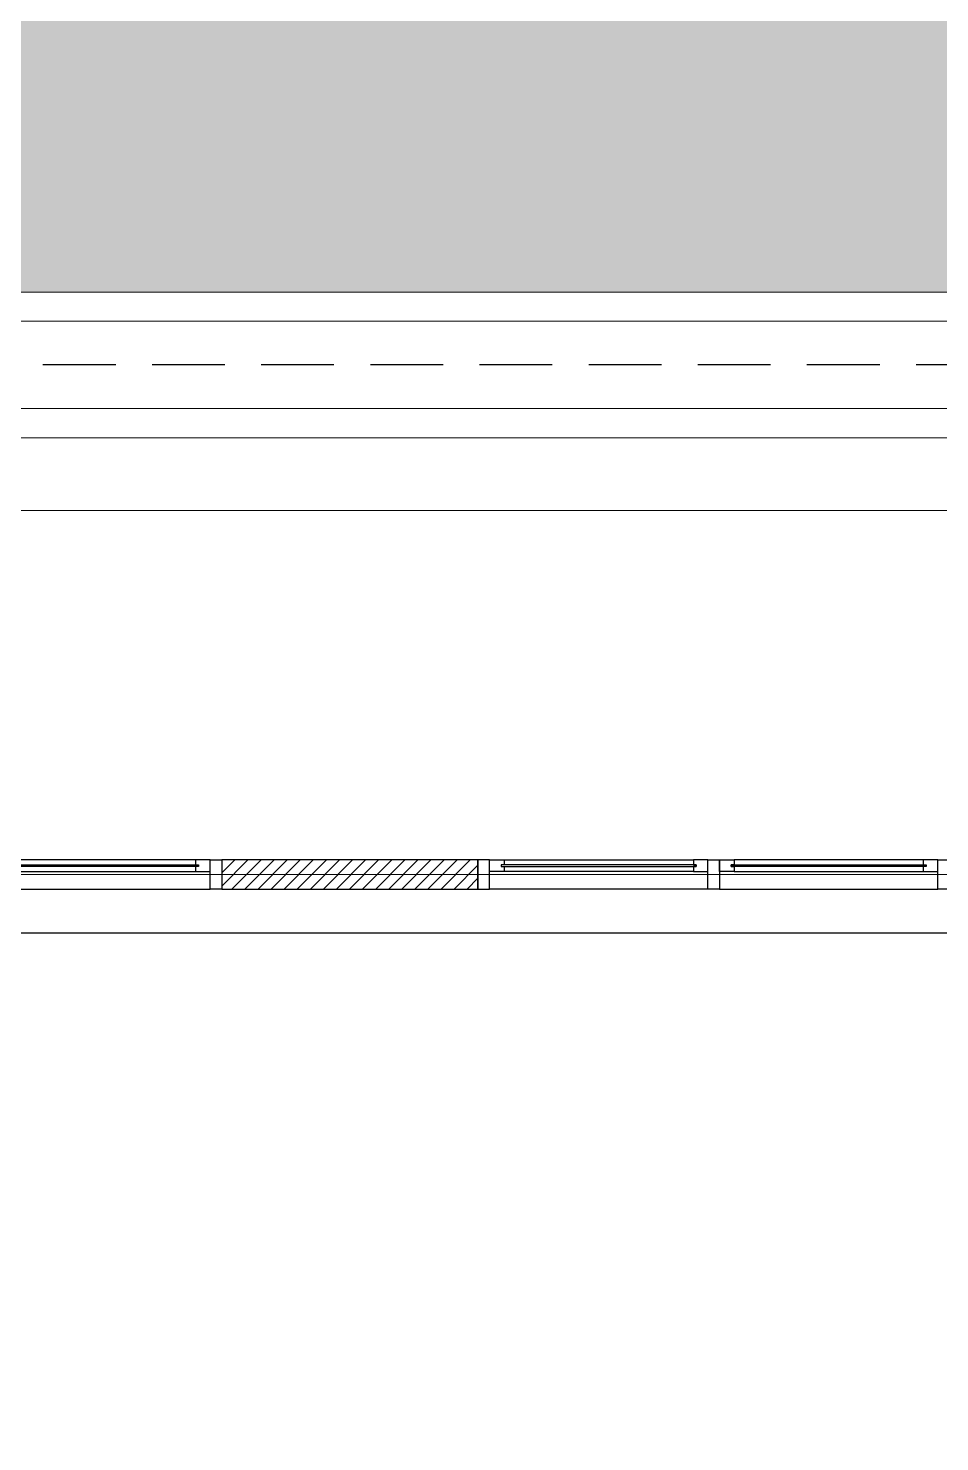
# Model space of a CAD drawing. Header units: inches. Extents: x 0 to 558, y -1 to 295.
# Drawn here: x 191.482 to 194.614, y 187.923 to 192.778 of the extents above; entities that cross this region are included whole.
import ezdxf

# ---------------------------------------------------------------- set-up
doc = ezdxf.new("R2010")
doc.units = ezdxf.units.IN
doc.header["$MEASUREMENT"] = 0
doc.linetypes.add('$0$HIDDEN', pattern=[0.375, 0.25, -0.125])
for name, color, linetype, lineweight in [('ars', 11, 'Continuous', 0), ('ARSIR', 31, 'Continuous', 5), ('ARSIR BETON', 8, 'Continuous', 5), ('DINDING2', 146, 'Continuous', 5), ('KOL', 1, 'Continuous', 30), ('lan', 7, 'Continuous', 15), ('RUMPUT', 93, 'Continuous', 0), ('SANITAIR', 15, 'Continuous', 9)]:
    doc.layers.add(name, color=color, linetype=linetype, lineweight=lineweight)
doc.layers.add('as', color=1, linetype='Continuous', plot=False)
doc.layers.add('Kusen', color=30, linetype='Continuous')
doc.layers.add('POLYLINE TPAK', color=4, linetype='Continuous', lineweight=20, plot=False)
pattern_1 = [(86.66968846814034, (37.07979678488971, 226.1472495293129), (-0.5066041251576352, 0.5692059985833484), [0.1428749999999999, -0.9347549999999997]), (41.66968846814034, (37.07979678488971, 226.1472495293129), (-0.5066044704663831, 0.5692063865624448), [0.142875, -0.6191249999999999]), (131.6696884681403, (37.07979678488971, 226.1472495293129), (-0.5692063865624448, -0.5066044704663831), [0.142875, -0.6191249999999999])]

# ---------------------------------------------------------------- blocks, each defined once
blk = doc.blocks.new('BV 241')
at = {"layer": 'Kusen'}
for p, q in [((-1.114999999999839, 0.1000000000001933), (-0.4650000000002024, 0.1000000000001933)), ((0.3249999999998181, 0.1000000000001933), (-0.3249999999998181, 0.1000000000001933)), ((1.114999999999839, 0.1000000000000227), (0.4650000000002024, 0.1000000000000227)), ((-0.4650000000002024, 0.05999999999994543), (-1.114999999999839, 0.05999999999994543)), ((-0.3249999999998181, 0.05999999999994543), (0.3249999999998181, 0.05999999999994543)), ((0.4650000000002024, 0.0599999999997749), (1.114999999999839, 0.0599999999997749)), ((-0.4150000000000205, 0), (-1.16500000000002, 0)), ((-0.375, 0), (0.375, 0)), ((0.4150000000000205, -1.70530256582424e-13), (1.16500000000002, -1.70530256582424e-13))]:
    blk.add_line(p, q, dxfattribs=at)
for points in [[(-1.205000000000041, 0), (-1.16500000000002, 0), (-1.16500000000002, 0.1000000000000227), (-1.205000000000041, 0.1000000000000227)], [(-0.375, 0), (-0.4150000000000205, 0), (-0.4150000000000205, 0.1000000000000227), (-0.375, 0.1000000000000227)], [(0.4150000000000205, 0), (0.375, 0), (0.375, 0.1000000000000227), (0.4150000000000205, 0.1000000000000227)], [(1.205000000000041, -1.70530256582424e-13), (1.16500000000002, -1.70530256582424e-13), (1.16500000000002, 0.09999999999985221), (1.205000000000041, 0.09999999999985221)]]:
    blk.add_lwpolyline(points, close=True, dxfattribs=at)
for points in [[(-1.114999999999839, 0.07749999999998636), (-1.114999999999839, 0.05999999999994543), (-1.16500000000002, 0.05999999999994543), (-1.16500000000002, 0.1000000000000227), (-1.114999999999839, 0.1000000000000227), (-1.114999999999839, 0.08249999999998181), (-1.125000000000057, 0.08249999999998181), (-1.125000000000057, 0.07749999999998636), (-1.114999999999839, 0.07749999999998636)], [(-0.4650000000002024, 0.07750000000015689), (-0.4650000000002024, 0.06000000000011596), (-0.4150000000000205, 0.06000000000011596), (-0.4149999999999636, 0.1000000000001933), (-0.4650000000002024, 0.1000000000001933), (-0.4650000000002024, 0.08250000000015234), (-0.4549999999999841, 0.08250000000015234), (-0.4549999999999841, 0.07750000000015689), (-0.4650000000002024, 0.07750000000015689)], [(-0.3249999999998181, 0.07750000000015689), (-0.3249999999998181, 0.06000000000011596), (-0.375, 0.06000000000011596), (-0.3750000000000568, 0.1000000000001933), (-0.3249999999998181, 0.1000000000001933), (-0.3249999999998181, 0.08250000000015234), (-0.3350000000000364, 0.08250000000015234), (-0.3350000000000364, 0.07750000000015689), (-0.3249999999998181, 0.07750000000015689)], [(0.3249999999998181, 0.07749999999998636), (0.3249999999998181, 0.05999999999994543), (0.375, 0.05999999999994543), (0.375, 0.1000000000000227), (0.3249999999998181, 0.1000000000000227), (0.3249999999998181, 0.08249999999998181), (0.3350000000000364, 0.08249999999998181), (0.3350000000000364, 0.07749999999998636), (0.3249999999998181, 0.07749999999998636)], [(0.4650000000002024, 0.07749999999998636), (0.4650000000002024, 0.05999999999994543), (0.4150000000000205, 0.05999999999994543), (0.4149999999999636, 0.1000000000000227), (0.4650000000002024, 0.1000000000000227), (0.4650000000002024, 0.08249999999998181), (0.4549999999999841, 0.08249999999998181), (0.4549999999999841, 0.07749999999998636), (0.4650000000002024, 0.07749999999998636)], [(1.114999999999839, 0.07749999999981583), (1.114999999999839, 0.0599999999997749), (1.16500000000002, 0.0599999999997749), (1.16500000000002, 0.09999999999985221), (1.114999999999839, 0.09999999999985221), (1.114999999999839, 0.08249999999981128), (1.125000000000057, 0.08249999999981128), (1.125000000000057, 0.07749999999981583), (1.114999999999839, 0.07749999999981583)]]:
    blk.add_lwpolyline(points, dxfattribs=at)
at = {"layer": 'Kusen', "color": 141}
for points in [[(-1.125000000000057, 0.07750000000015689), (-0.4549999999999841, 0.07750000000015689), (-0.4549999999999841, 0.08249999999998181), (-1.125000000000057, 0.08249999999998181)], [(0.3350000000000364, 0.07750000000015689), (-0.3350000000000364, 0.07750000000015689), (-0.3350000000000364, 0.08249999999998181), (0.3350000000000364, 0.08249999999998181)], [(1.125000000000057, 0.07749999999998636), (0.4549999999999841, 0.07749999999998636), (0.4549999999999841, 0.08249999999981128), (1.125000000000057, 0.08249999999981128)]]:
    blk.add_lwpolyline(points, close=True, dxfattribs=at)
blk = doc.blocks.new('A-DAS')
at = {"layer": 'ars'}
h = blk.add_hatch(dxfattribs=at)
h.set_pattern_fill('ANSI31', color=256, scale=0.01, style=0)
h.set_pattern_definition([(45, (-50.05999951156018, 58.79999926100183), (-0.02245064030267288, 0.02245064030267288), [])])
h.paths.add_polyline_path([(-35.14000000097188, 58.79999919095606), (-34.26000000149399, 58.79999919106099), (-34.26000000149399, 58.89999919115412), (-35.14000000097188, 58.89999919116561)])
at = {"layer": 'as', "linetype": '$0$HIDDEN'}
blk.add_line((-4.379665463952804, 60.59999815015534), (-37.34999914541577, 60.59999839432943), dxfattribs=at)
at = {"layer": 'as'}
blk.add_line((-37.8000000014939, 58.64999926097856), (36.59999999776103, 58.64999926097856), dxfattribs=at)
at = {"layer": 'KOL'}
blk.add_lwpolyline([(-35.14000000097188, 58.79999919095606), (-34.26000000149399, 58.79999919106099), (-34.26000000149399, 58.89999919115412), (-35.14000000097188, 58.89999919116561)], close=True, dxfattribs=at)
at = {"layer": 'lan'}
blk.add_line((-37.3499991173686, 60.09999839432943), (-31.69999923708772, 60.09999835248625), dxfattribs=at)
at = {"layer": 'POLYLINE TPAK', "color": 3}
blk.add_lwpolyline([(24.15000213688324, 58.85003274676802), (-25.35000216443224, 58.85001051584733), (-25.35000160058199, 60.74999731232199), (-31.64999939571903, 60.74999918194307), (-31.64999893042319, 58.84999918508458), (-38.10000007529929, 58.84999926062538), (-38.10000000014901, 45.3499991415587), (-7.150000005011776, 45.34999923406322), (-7.150000005012267, 43.29999926124607), (-7.150000005012267, 15.94999928345494), (-38.10000018270362, 15.94998529291508), (-38.10004961401582, 2.449999242604196), (-31.64999900420644, 2.449996820279026), (-31.64999722187894, 0.5499993368026743), (-25.35000158497234, 0.5500011345169469), (-25.35000155566103, 2.449999306154105), (24.15000213020042, 2.449976706321813)], dxfattribs=at)
at = {"layer": 'SANITAIR'}
blk.add_lwpolyline([(-4.379665463952804, 60.84999815015534), (-24.50000157090521, 60.84999829916399), (-24.50000134833114, 61.59999850170911), (-32.49999947749269, 61.59999654884312), (-32.49999948304708, 60.84999835841096), (-37.34999914541542, 60.84999839432943)], dxfattribs=at)
for points in [[(-4.379665463952776, 60.74999815015535), (-24.60000160058175, 60.74999829990458), (-24.60000137800768, 61.49999847729826), (-32.39999947823328, 61.49999657325395), (-32.39999948378768, 60.74999835767038), (-37.34999911736766, 60.74999839432944, 0.4142135624044838), (-39.99999911737142, 58.09999839404922), (-39.99999915203249, 42.04999926112104), (-31.92211144759024, 42.04999926109018)], [(-4.379665463952804, 60.44999815015534), (-24.90000168961137, 60.44999830212633), (-24.90000146703733, 61.19999840406574), (-32.09999948045503, 61.19999664648641), (-32.09999948600943, 60.4499983554486), (-37.34999911736809, 60.44999839432943, 0.4142135624044847), (-39.69999911737143, 58.09999839408094), (-39.69999915206419, 42.34999926111998), (-31.92211144750929, 42.34999926109018)], [(-4.379665463952833, 60.34999815015534), (-25.00000171928791, 60.34999830286692), (-25.00000149671388, 61.09999837965489), (-31.99999948119563, 61.09999667089726), (-31.99999948675002, 60.34999835470802), (-37.34999911736823, 60.34999839432943, 0.4142135624044846), (-39.59999911737144, 58.09999839409151), (-39.5999991520748, 42.44999926111963), (-31.92211144748232, 42.44999926109018)]]:
    blk.add_lwpolyline(points, format="xyb", dxfattribs=at)
at = {"layer": 'Kusen'}
for p in [(-36.34500000097192, 58.79999919106099), (-33.05500000149395, 58.79999919106099)]:
    blk.add_blockref('BV 241', p, dxfattribs=at)

msp = doc.modelspace()

# ---------------------------------------------------------------- hatches: boundary and pattern name
at = {"layer": 'ARSIR'}
h = msp.add_hatch(dxfattribs=at)
h.set_pattern_fill('AR-HBONE', color=256, scale=0.003, style=0)
h.set_pattern_definition([(45, (37.07979678488971, 226.1472495293129), (4.263256414560601e-17, 0.4310522938113194), [0.9144000000000001, -0.3048]), (135, (37.29532278488971, 226.362775529313), (4.263256414560601e-17, 0.4310522938113194), [0.9144000000000001, -0.3048])])
edge = h.paths.add_edge_path()
edge.add_arc((191.2827530460387, 190.0678956543874), 15.19998324846395, 89.99999999999604, 179.9999999982171)
edge.add_line((176.0827697975748, 190.0678956548604), (176.0827697958074, 133.2715304004354))
edge.add_arc((191.2827692281026, 133.2715303999624), 15.19999943229521, 179.9999999982171, 214.2302885441299)
edge.add_line((178.7156632049422, 124.7212187714648), (179.7077968028932, 125.3962385326868))
edge.add_arc((191.2827486305766, 133.2715098016121), 13.99997883471085, 179.9999999982458, 214.2302680237529, ccw=False)
edge.add_line((177.2827697958658, 133.2715098020407), (177.2827697976046, 190.0678956548161))
edge.add_arc((191.2827530460388, 190.0678956543874), 13.99998324843415, 90, 179.9999999982458, ccw=False)
edge.add_line((191.2827530460388, 204.0678789028216), (270.5465688321954, 204.0678789028216))
edge.add_arc((270.5465688321954, 204.9086305199022), 0.8407516170806038, 270.0000000000019, 359.9969732944158)
edge.add_line((271.3873204481029, 204.9085861063758), (191.2827530460398, 205.2678789028514))
h = msp.add_hatch(dxfattribs=at)
h.set_pattern_fill('HEX', color=256, scale=0.05, style=0)
h.set_pattern_definition([(0, (37.07979678488971, 97.08052963452815), (0, -0.274963), [0.15875, -0.3175]), (240, (37.07979678488971, 97.08052963452815), (-0.2381249431007806, 0.1374814999999999), [0.1587499999999999, -0.3174999999999999]), (300.0000000000001, (37.23854678488971, 97.08052963452815), (-0.2381249431007806, -0.1374815), [0.15875, -0.3175])])
edge = h.paths.add_edge_path()
edge.add_arc((231.9822420546409, 197.4574084397437), 0.5000000000000284, 2.849776994591149e-12, 86.09598863743226)
edge.add_line((232.0162846245688, 197.9562481970133), (262.4822420546409, 197.9562481970133))
edge.add_line((262.4822420546409, 197.9562481970133), (262.4822420546409, 192.9562481970133))
edge.add_line((262.4822420546409, 192.9562481970133), (232.4822420546409, 192.9562481970133))
edge.add_line((232.4822420546409, 192.9562481970133), (232.4822420546409, 197.4574084397438))
edge = h.paths.add_edge_path()
edge.add_line((230.4973868358513, 197.1215294818778), (230.497376902508, 197.457393652005))
edge.add_arc((230.9973769022893, 197.4574084397438), 0.5000000000000006, 93.90401136256139, 180.0016945500433, ccw=False)
edge.add_line((230.9633343323615, 197.9562481970133), (227.8372766079652, 197.9562481970133))
edge.add_line((227.8372766079652, 197.9562481970133), (227.8372766079669, 194.2562481970133))
edge.add_line((227.8372766079669, 194.2562481970133), (225.5372766079669, 194.2562481970133))
edge.add_line((225.5372766079669, 194.2562481970133), (225.5372766080416, 197.9562481970133))
edge.add_line((225.5372766080416, 197.9562481970133), (191.2827530461605, 197.9562486489516))
edge.add_line((191.2827530461605, 197.9562486489516), (191.2827530461605, 192.9562481969943))
edge.add_line((191.2827530461605, 192.9562481969943), (221.2522065323975, 192.9612139333143))
edge.add_line((221.2522065323975, 192.9612139333143), (221.2659487863626, 197.4577758238827))
edge.add_line((221.2659487863626, 197.4577758238827), (221.4128436684079, 197.8102511711022))
edge.add_line((221.4128436684079, 197.8102511711022), (221.7656920716341, 197.9562476817089))
edge.add_line((221.7656920716341, 197.9562476817089), (222.4078490489645, 197.956247689836))
edge.add_line((222.4078490489645, 197.956247689836), (222.7611645699119, 197.8098011370081))
edge.add_line((222.7611645699119, 197.8098011370081), (222.9076111793155, 197.4562477464179))
edge.add_line((222.9076111793155, 197.4562477464179), (222.8770302816876, 197.1215290515632))
edge.add_line((222.8770302816876, 197.1215290515632), (224.0770302816876, 197.1215290515965))
edge.add_line((224.0770302816876, 197.1215290515965), (224.1076111792154, 192.3215294936139))
edge.add_line((224.1076111792154, 192.3215294936139), (229.2975421071212, 192.3215294973081))
edge.add_line((229.2975421071212, 192.3215294973081), (230.4975421104538, 192.3215294936139))
edge.add_line((230.4975421104538, 192.3215294936139), (230.4973868358513, 197.1215294818778))
at = {"layer": 'ARSIR BETON'}
h = msp.add_hatch(dxfattribs=at)
h.set_pattern_fill('AR-HBONE', color=256, scale=0.004, style=0)
h.set_pattern_definition([(45, (37.07979678488971, 226.1472495293129), (5.684341886080802e-17, 0.5747363917484258), [1.2192, -0.4064]), (135, (37.36716478488971, 226.4346175293129), (5.684341886080802e-17, 0.5747363917484258), [1.2192, -0.4064])])
edge = h.paths.add_edge_path()
edge.add_arc((191.2827530460388, 190.0678956543874), 13.99998324843415, 90, 180)
edge.add_line((177.2827697976046, 190.0678956543874), (177.2827697958809, 133.2715303996917))
edge.add_arc((191.2827486305768, 133.2715098016121), 13.99997883471105, 179.9999157010851, 263.1191927485166)
edge.add_line((189.6054912243188, 119.3723654047253), (189.6054912243184, 112.3226705917808))
edge.add_line((189.6054912243184, 112.3226705917808), (189.7054912243192, 112.3226705917808))
edge.add_line((189.7054912243192, 112.3226705917808), (189.705491224319, 112.2226705917809))
edge.add_line((189.705491224319, 112.2226705917809), (201.7054912243115, 112.2226705917805))
edge.add_line((201.7054912243115, 112.2226705917805), (201.7054912496359, 119.2715309675217))
edge.add_line((201.7054912496359, 119.2715309675217), (380.2200184182929, 119.2715309631573))
edge.add_arc((380.2200184175784, 133.271530397784), 13.99999943462672, 270.0000000029237, 359.9999999993218)
edge.add_line((394.2200178522052, 133.2715303976183), (394.2200178527473, 186.8365306403635))
edge.add_arc((380.0700144284386, 186.8365266512287), 14.15000342430926, 1.615268768599631e-05, 89.99998380649028)
edge.add_line((380.0700184276549, 200.9865300755374), (288.3872765684852, 200.9865301410767))
edge.add_arc((288.3872765719509, 203.9865301406582), 2.999999999581492, 180.0000000198341, 269.9999999338081, ccw=False)
edge.add_line((285.3872765723694, 203.9865301396197), (285.3985681154834, 204.9823001466166))
edge.add_line((285.3985681154834, 204.9823001466166), (271.3873246073365, 205.1475171556722))
edge.add_line((271.3873246073365, 205.1475171556722), (271.3873204512137, 204.9086303990666))
edge.add_arc((270.5465688308253, 204.90863052321), 0.8407516203884131, 270.00000009337174, 359.9999915398413, ccw=False)
edge.add_line((270.5465688321954, 204.0678789028216), (191.2827530460388, 204.0678789028216))
edge = h.paths.add_edge_path()
edge.add_line((191.2672355975751, 197.9562481935145), (265.7565847507126, 197.9584512519224))
edge.add_arc((265.7568436984304, 189.2029500703031), 8.755501185448518, 41.34299786484178, 90.00169454735197, ccw=False)
edge.add_line((272.3301992487418, 194.9865300876956), (332.5823111287879, 194.9865300876956))
edge.add_line((332.5823111287879, 194.9865300876955), (332.5823111294587, 191.871529060519))
edge.add_line((332.5823111294587, 191.8715290605191), (340.1822420460586, 191.8715290631811))
edge.add_line((340.1822420460586, 191.8715290631811), (340.1822420691279, 194.9865300704816))
edge.add_line((340.1822420691279, 194.9865300704816), (380.0700186656723, 194.9865296794636))
edge.add_arc((380.0700185857783, 186.8365304170786), 8.149999262385025, -2.2737367544323206e-13, 89.99999943833228, ccw=False)
edge.add_line((388.2200178481633, 186.8365304170786), (388.2200178481633, 163.1715301763664))
edge.add_line((388.2200178481633, 163.1715301763664), (388.2200178453184, 157.7117318763081))
edge.add_line((388.2200178453184, 157.7117318763081), (388.2200178477973, 133.271530398664))
edge.add_arc((380.2200184175098, 133.2715303978526), 7.999999430287525, -89.99999999975239, 5.811386927234707e-09, ccw=False)
edge.add_line((380.2200184175443, 125.2715309675651), (191.2827530423658, 125.2715309667489))
edge.add_arc((191.1850453941413, 133.1732207511342), 7.902293858948923, 180.1231675278102, 270.7084498023279, ccw=False)
edge.add_line((183.2827697939069, 133.1562333699121), (183.2674892419708, 189.9541127231707))
edge.add_arc((191.2674722009004, 189.9562649485785), 7.999983248434781, 90.00169455004323, 180.015414211516, ccw=False)
at = {"layer": 'RUMPUT'}
h = msp.add_hatch(dxfattribs=at)
h.set_pattern_fill('GRASS', color=256, scale=0.03, angle=356.6696884681404, style=0)
h.set_pattern_definition(pattern_1)
edge = h.paths.add_edge_path()
edge.add_line((173.8596473018068, 124.7086841961878), (178.5194686754951, 124.7086841961878))
edge.add_line((178.5194686754951, 124.7086841961878), (178.576989384379, 124.7478196964552))
edge.add_arc((191.2745198704961, 133.2689901792037), 15.29175028706457, 179.9904195417624, 213.8651193647624, ccw=False)
edge.add_line((175.9827697972054, 133.2715471210163), (175.9827697975748, 190.0678956543905))
edge.add_arc((191.2827115528424, 190.0679371475861), 15.29994175532382, 89.99902697357118, 180.0001553852311, ccw=False)
edge.add_line((191.282971384331, 205.3678789007036), (269.9053067584439, 205.0253270853659))
edge.add_line((269.9053067584439, 205.0253270853659), (167.2318890602109, 206.0180894513984))
edge.add_line((167.2318890602109, 206.0180894513984), (167.5209522787765, 198.8984623769369))
edge.add_line((167.5209522787765, 198.8984623769369), (170.7476549029263, 161.1322737417141))
edge.add_line((170.7476549029263, 161.1322737417141), (173.8596473018068, 124.7086841961878))
h = msp.add_hatch(dxfattribs=at)
h.set_pattern_fill('GRASS', color=256, scale=0.03, angle=356.6696884681404, style=0)
h.set_pattern_definition(pattern_1)
edge = h.paths.add_edge_path()
edge.add_line((222.8076111792173, 191.8715291200184), (222.8076111793155, 197.4562477464109))
edge.add_arc((222.4076111793156, 197.4562477464179), 0.3999999999999773, 359.9999999989924, 450.000000000004)
edge.add_line((222.4076111793155, 197.8562477464179), (221.7659464513364, 197.8562477464179))
edge.add_arc((221.7659464513364, 197.4562477464179), 0.4000000000000021, 90, 179.8248949484122)
edge.add_line((221.3659483193573, 197.4574702083898), (221.3518862075982, 192.8562486040339))
edge.add_line((221.3518862075982, 192.8562486040339), (191.1674722008954, 192.8562477435673))
edge.add_line((191.1674722008954, 192.8562477435673), (191.1674722010819, 196.6555021341587))
edge.add_arc((191.2674721969896, 189.9562653992691), 6.699983046939429, 90.85519477074263, 179.9999999990425)
edge.add_line((184.5674891500502, 189.956265399381), (184.5674891548407, 164.7715288434159))
edge.add_line((184.5674891548407, 164.7715288434159), (189.4120614975618, 164.7715310903612))
edge.add_arc((189.4168289843556, 165.1662998175703), 0.3947975138126398, 269.3080921184508, 360.6780141321439)
edge.add_line((189.8115988560339, 165.1709715760959), (189.8115988554121, 170.2314407169422))
edge.add_line((189.8115988554121, 170.2314407169422), (194.9669349657003, 170.2314447087686))
edge.add_arc((194.9651651788577, 170.6314407485308), 0.3999999549636802, 270.2535041474397, 359.9999996728059)
edge.add_line((195.3651651338214, 170.6314407462466), (195.3651651342994, 172.5215302302063))
edge.add_line((195.3651651342994, 172.5215302302063), (187.1872774384456, 172.5215302302375))
edge.add_line((187.1872774384456, 172.5215302302375), (187.1872774730702, 189.0041720781548))
edge.add_arc((189.939072412773, 189.1174584457779), 2.754125848842658, 90.36187236940839, 182.3574313061966, ccw=False)
edge.add_line((189.9216778432424, 191.8715293635674), (222.8076111792173, 191.8715291200184))

# ---------------------------------------------------------------- linework, layer by layer
at = {"layer": 'DINDING2'}
msp.add_lwpolyline([(222.9076111792155, 191.7715291192778), (222.9076111793155, 197.4562477464091, 0.4142135623782487), (222.4076111793155, 197.9562477464179), (221.7659464513364, 197.9562477464179, 0.4133187169478473), (221.2659487863626, 197.4577758238827), (221.2521913575023, 192.9562486011919), (191.2674722009003, 192.9562477464179), (191.2674722010868, 196.7562475450362), (191.2674721971032, 196.7562484462085, 0.4142135623730921), (184.4674891500502, 189.9562653993827), (184.4674891548597, 164.6715287970352), (189.4114917575909, 164.6715310900969, 0.4204828780974549), (189.9115988560338, 165.1715298992755), (189.9115988554244, 170.1314407943731), (194.9671439025634, 170.1314447089303, 0.4130549225027141), (195.4651651338214, 170.6314407456755), (195.4651651343246, 172.6215302302059), (187.2872774386557, 172.6215302302371), (187.2872774730745, 189.006248647269, -0.4246437879642222), (189.9219965569798, 191.7715293635651), (222.9076111792155, 191.7715291192778)], format="xyb", dxfattribs=at)
msp.add_lwpolyline([(222.8076111792173, 191.8715291200184), (222.8076111793155, 197.4562477464109, 0.4142135623782516), (222.4076111793155, 197.8562477464179), (221.7659464513364, 197.8562477464179, 0.4133187169478498), (221.3659483193573, 197.4574702083898), (221.3518862075982, 192.8562486040339), (191.1674722008954, 192.8562477435673), (191.1674722010819, 196.6555021341586, 0.4098485749977736), (184.5674891500502, 189.956265399381), (184.5674891548407, 164.7715288434159), (189.4120614975618, 164.7715310903612, 0.4212340023123881), (189.8115988560339, 165.1709715760959), (189.8115988554121, 170.2314407169422), (194.9669349657003, 170.2314447087686, 0.4129182528587316), (195.3651651338214, 170.6314407462466), (195.3651651342994, 172.5215302302063), (187.1872774384456, 172.5215302302375), (187.1872774730702, 189.0041720781548, -0.4244519471348883), (189.9216778432424, 191.8715293635674)], format="xyb", close=True, dxfattribs=at)

# ---------------------------------------------------------------- block references
msp.add_blockref('A-DAS', (227.2872766431683, 131.0215309691225))

doc.saveas('drawing.dxf')
